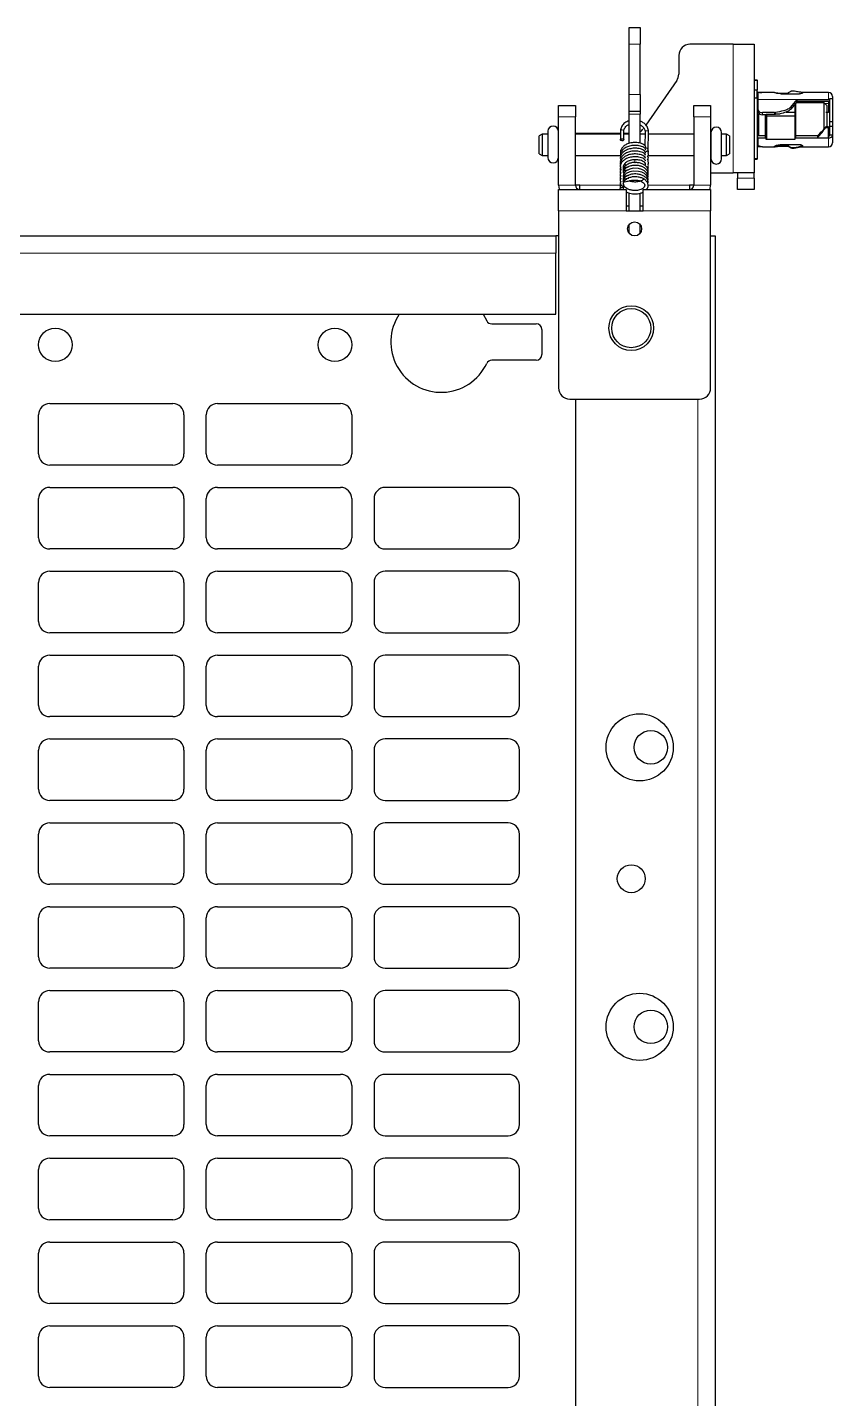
# Model space of a CAD drawing. Header units: millimetres. Extents: x -403 to 1106, y 650 to 1898.
# Drawn here: x 918.3 to 1062.3, y 1537.4 to 1782.7 of the extents above; entities that cross this region are included whole.
import ezdxf

# ---------------------------------------------------------------- set-up
doc = ezdxf.new("R2010")
doc.units = ezdxf.units.MM

msp = doc.modelspace()

# ---------------------------------------------------------------- linework, layer by layer
at = {"color": 7, "linetype": 'Continuous', "lineweight": 25}
for p, q in [((1025.91, 1782.66), (1027.91, 1782.66)), ((1025.91, 1779.66), (1025.91, 1782.66)), ((1027.91, 1782.66), (1027.91, 1779.66)), ((1025.91, 1770.66), (1025.91, 1779.66)), ((1027.91, 1770.66), (1027.91, 1779.66)), ((1044.51, 1779.66), (1036.81, 1779.66)), ((1044.51, 1779.66), (1048.31, 1779.66)), ((1048.31, 1779.66), (1048.31, 1756.66)), ((1034.81, 1777.66), (1034.81, 1774.29)), ((1034.45, 1773.14), (1028.89, 1765.19)), ((1048.31, 1773.26), (1048.81, 1773.26)), ((1048.31, 1773.23), (1048.81, 1773.23)), ((1048.81, 1771.43), (1048.31, 1771.43)), ((1048.81, 1773.23), (1048.81, 1773.26)), ((1048.81, 1773.23), (1048.81, 1771.43)), ((1048.81, 1770.02), (1048.81, 1771.43)), ((1055.97, 1771.16), (1055.82, 1771.18)), ((1013.31, 1768.66), (1016.31, 1768.66)), ((1013.31, 1766.66), (1013.31, 1768.66)), ((1016.31, 1768.66), (1016.31, 1766.66)), ((1025.91, 1767.66), (1025.91, 1770.66)), ((1027.91, 1770.66), (1027.91, 1767.66)), ((1037.51, 1768.66), (1040.51, 1768.66)), ((1037.51, 1766.66), (1037.51, 1768.66)), ((1040.51, 1768.66), (1040.51, 1766.66)), ((1048.81, 1770.02), (1048.31, 1770.02)), ((1048.81, 1770.02), (1048.81, 1759.18)), ((1049.01, 1769.16), (1048.81, 1769.16)), ((1049.26, 1771.01), (1049.01, 1771.01)), ((1049.26, 1770.99), (1049.01, 1770.99)), ((1049.01, 1767.92), (1049.01, 1769.76)), ((1049.78, 1771.01), (1049.29, 1771.01)), ((1051.91, 1771.01), (1049.78, 1771.01)), ((1051.94, 1771.01), (1051.91, 1771.01)), ((1051.91, 1771.01), (1051.91, 1771)), ((1051.91, 1771), (1051.94, 1771)), ((1053.11, 1770.9), (1054.31, 1770.9)), ((1053.11, 1770.79), (1056.41, 1770.79)), ((1054.86, 1768.42), (1056.01, 1769.76)), ((1056.01, 1769.39), (1054.86, 1768.05)), ((1055.6, 1767.52), (1055.6, 1768.91)), ((1055.71, 1769.07), (1055.71, 1767.35)), ((1060.81, 1769.16), (1055.81, 1769.16)), ((1056.01, 1769.39), (1056.01, 1769.76)), ((1056.01, 1769.76), (1061.61, 1769.76)), ((1061.61, 1769.39), (1056.01, 1769.39)), ((1061.61, 1771.01), (1056.91, 1771.01)), ((1056.91, 1770.98), (1056.91, 1771.01)), ((1056.91, 1770.98), (1056.91, 1770.92)), ((1061.31, 1768.66), (1060.81, 1769.16)), ((1060.81, 1764.52), (1060.81, 1769.16)), ((1061.31, 1768.66), (1061.31, 1764.86)), ((1061.61, 1768.79), (1061.61, 1768.18)), ((1061.81, 1769.96), (1062.31, 1769.96)), ((1061.81, 1765.8), (1061.81, 1769.96)), ((1062.31, 1770.31), (1062.31, 1769.96)), ((1062.31, 1769.96), (1062.31, 1765.8)), ((1013.31, 1754.46), (1013.31, 1766.66)), ((1016.31, 1754.46), (1016.31, 1766.66)), ((1025.91, 1767.66), (1027.91, 1767.66)), ((1025.91, 1767.16), (1025.91, 1767.66)), ((1025.91, 1761.9), (1025.91, 1767.16)), ((1027.91, 1767.66), (1027.91, 1767.16)), ((1027.91, 1761.94), (1027.91, 1767.16)), ((1037.51, 1766.66), (1037.51, 1754.46)), ((1040.51, 1766.66), (1040.51, 1754.46)), ((1048.81, 1767.08), (1049.11, 1767.1)), ((1049.01, 1767.55), (1049.01, 1767.92)), ((1049.28, 1767.17), (1049.11, 1767.13)), ((1049.11, 1763.25), (1049.11, 1767.13)), ((1051.91, 1767.42), (1049.76, 1767.42)), ((1049.76, 1767.05), (1050.31, 1767.05)), ((1050.31, 1767.06), (1050.51, 1767.16)), ((1050.31, 1766.78), (1050.31, 1767.06)), ((1050.31, 1766.78), (1050.51, 1766.87)), ((1050.31, 1762.8), (1050.31, 1766.78)), ((1050.51, 1767.16), (1050.51, 1766.87)), ((1050.51, 1767.16), (1051.91, 1767.16)), ((1050.51, 1766.87), (1050.51, 1762.67)), ((1050.51, 1766.87), (1055.6, 1766.87)), ((1052.11, 1767.17), (1052.95, 1767.22)), ((1054.01, 1767.52), (1055.6, 1767.52)), ((1055.6, 1766.87), (1055.6, 1767.52)), ((1055.6, 1767.52), (1055.71, 1767.35)), ((1055.6, 1762.67), (1055.6, 1766.87)), ((1055.6, 1766.87), (1055.71, 1766.71)), ((1055.71, 1767.35), (1055.71, 1766.71)), ((1055.71, 1766.71), (1055.71, 1762.89)), ((1061.61, 1767.43), (1061.11, 1767.43)), ((1011.38, 1764.07), (1011.38, 1759.37)), ((1013.28, 1759.37), (1013.28, 1764.07)), ((1024.39, 1764.14), (1024.37, 1762.57)), ((1024.97, 1762.56), (1024.99, 1764.13)), ((1028.53, 1764.68), (1028.41, 1764.51)), ((1028.78, 1764), (1028.76, 1761.49)), ((1029.35, 1760.61), (1029.38, 1763.99)), ((1040.57, 1763.86), (1040.57, 1759.16)), ((1042.47, 1759.16), (1042.47, 1763.86)), ((1061.11, 1764.88), (1061.11, 1764.74)), ((1061.61, 1764.88), (1061.11, 1764.88)), ((1061.11, 1764.74), (1061.61, 1764.74)), ((1061.61, 1764.74), (1061.61, 1764.88)), ((1061.61, 1763.25), (1061.61, 1763.9)), ((1061.81, 1765.8), (1062.31, 1765.8)), ((1061.81, 1765), (1061.81, 1765.8)), ((1061.81, 1765), (1062.31, 1765)), ((1061.81, 1763.38), (1061.81, 1765)), ((1062.31, 1765.8), (1062.31, 1765)), ((1062.31, 1765), (1062.31, 1763.38)), ((1010.36, 1763.56), (1009.86, 1763.27)), ((1009.86, 1760.05), (1009.86, 1763.27)), ((1011.38, 1763.56), (1010.36, 1763.56)), ((1010.36, 1763.56), (1010.36, 1759.76)), ((1013.31, 1763.56), (1013.28, 1763.56)), ((1024.38, 1763.66), (1016.31, 1763.66)), ((1024.38, 1763.56), (1016.31, 1763.56)), ((1025.91, 1763.66), (1024.98, 1763.66)), ((1025.91, 1763.56), (1024.98, 1763.56)), ((1028.78, 1763.56), (1027.91, 1763.56)), ((1037.51, 1763.56), (1029.38, 1763.56)), ((1040.57, 1763.56), (1040.51, 1763.56)), ((1043.36, 1763.56), (1042.47, 1763.56)), ((1043.86, 1763.27), (1043.36, 1763.56)), ((1043.36, 1759.76), (1043.36, 1763.56)), ((1043.86, 1763.27), (1043.86, 1760.05)), ((1050.31, 1763.25), (1049.01, 1763.25)), ((1049.01, 1762.91), (1050.31, 1762.91)), ((1049.26, 1761.39), (1049.01, 1761.39)), ((1049.26, 1761.32), (1049.01, 1761.32)), ((1049.26, 1761.31), (1049.01, 1761.31)), ((1049.78, 1761.31), (1051.91, 1761.31)), ((1049.81, 1761.32), (1049.81, 1761.31)), ((1050.31, 1762.8), (1050.51, 1762.67)), ((1050.51, 1762.67), (1055.6, 1762.67)), ((1051.91, 1761.36), (1051.91, 1761.31)), ((1053.11, 1761.69), (1056.41, 1761.69)), ((1053.11, 1761.52), (1054.14, 1761.52)), ((1053.11, 1761.42), (1054.32, 1761.42)), ((1054.02, 1761.69), (1053.99, 1761.63)), ((1053.99, 1761.63), (1053.99, 1761.63)), ((1054.84, 1761.13), (1054.39, 1761.38)), ((1055.6, 1762.67), (1055.71, 1762.89)), ((1059.61, 1763.25), (1055.71, 1763.25)), ((1055.71, 1762.91), (1059.61, 1762.91)), ((1056.91, 1761.52), (1056.91, 1761.42)), ((1056.91, 1761.31), (1056.91, 1761.42)), ((1056.91, 1761.31), (1061.61, 1761.31)), ((1059.61, 1763.25), (1059.61, 1762.91)), ((1059.61, 1762.91), (1061.61, 1762.91)), ((1062.31, 1763.38), (1061.81, 1763.38)), ((1062.31, 1763.38), (1062.31, 1762.01)), ((1009.86, 1760.05), (1010.36, 1759.76)), ((1010.36, 1759.76), (1011.38, 1759.76)), ((1013.28, 1759.76), (1013.31, 1759.76)), ((1016.31, 1759.76), (1024.4, 1759.76)), ((1029.31, 1758.72), (1029.32, 1759.29)), ((1029.32, 1759.76), (1037.51, 1759.76)), ((1029.37, 1760.42), (1029.33, 1760.83)), ((1029.37, 1760.36), (1029.37, 1760.42)), ((1040.51, 1759.76), (1040.57, 1759.76)), ((1042.47, 1759.76), (1043.36, 1759.76)), ((1043.36, 1759.76), (1043.86, 1760.05)), ((1048.31, 1759.18), (1048.81, 1759.18)), ((1048.31, 1759.08), (1048.81, 1759.08)), ((1048.31, 1759.06), (1048.81, 1759.06)), ((1048.81, 1759.18), (1048.81, 1759.08)), ((1048.81, 1759.08), (1048.81, 1759.06)), ((1025.15, 1757.79), (1025.01, 1757.98)), ((1040.51, 1756.66), (1044.51, 1756.66)), ((1048.31, 1756.66), (1044.51, 1756.66)), ((1045.31, 1756.66), (1045.31, 1755.66)), ((1048.31, 1755.66), (1048.31, 1756.66)), ((1017.11, 1754.46), (1016.31, 1754.46)), ((1017.11, 1753.66), (1017.11, 1754.46)), ((1024.32, 1754.27), (1024.31, 1754.21)), ((1024.42, 1754.68), (1024.32, 1754.27)), ((1024.91, 1754.17), (1024.92, 1754.23)), ((1024.92, 1754.23), (1024.97, 1754.44)), ((1036.71, 1754.46), (1036.71, 1753.66)), ((1037.51, 1754.46), (1036.71, 1754.46)), ((1045.31, 1753.66), (1045.31, 1755.66)), ((1048.31, 1755.66), (1048.31, 1753.66)), ((1013.31, 1749.86), (1013.31, 1753.66)), ((1013.31, 1753.66), (1025.41, 1753.66)), ((1025.41, 1753.66), (1025.41, 1749.86)), ((1025.91, 1749.86), (1025.91, 1753.04)), ((1027.91, 1749.86), (1027.91, 1753.02)), ((1028.41, 1753.66), (1040.51, 1753.66)), ((1028.41, 1749.86), (1028.41, 1753.66)), ((1040.51, 1753.66), (1040.51, 1749.86)), ((1048.31, 1753.66), (1045.31, 1753.66)), ((1013.31, 1749.86), (1013.31, 1718.16)), ((1025.91, 1750.66), (1025.41, 1750.66)), ((1025.41, 1749.86), (1028.41, 1749.86)), ((1028.41, 1750.66), (1027.91, 1750.66)), ((1040.51, 1718.16), (1040.51, 1749.86)), ((1025.91, 1745.86), (1025.91, 1747.36)), ((1027.91, 1745.86), (1027.91, 1747.36)), ((583.81, 1745.37), (1012.81, 1745.37)), ((1012.81, 1745.37), (1012.81, 1742.27)), ((1013.31, 1745.36), (1012.81, 1745.36)), ((1040.51, 1745.36), (1041.31, 1745.36)), ((1041.31, 1745.36), (1041.31, 862.36)), ((1012.81, 1731.37), (1012.81, 1742.27)), ((583.81, 1731.37), (1012.81, 1731.37)), ((999.8, 1731.37), (1000.46, 1730.19)), ((1001.37, 1729.62), (1009.31, 1729.62)), ((1010.31, 1728.62), (1010.31, 1724.12)), ((1009.31, 1723.12), (1001.37, 1723.12)), ((922.31, 1715.36), (944.31, 1715.36)), ((952.31, 1715.36), (974.31, 1715.36)), ((1015.31, 1716.16), (1038.51, 1716.16)), ((1016.31, 1716.16), (1016.31, 862.36)), ((920.31, 1706.36), (920.31, 1713.36)), ((946.31, 1713.36), (946.31, 1706.36)), ((950.31, 1706.36), (950.31, 1713.36)), ((976.31, 1713.36), (976.31, 1706.36)), ((944.31, 1704.36), (922.31, 1704.36)), ((974.31, 1704.36), (952.31, 1704.36)), ((922.31, 1700.36), (944.31, 1700.36)), ((952.31, 1700.36), (974.31, 1700.36)), ((1004.31, 1700.36), (982.31, 1700.36)), ((920.31, 1691.36), (920.31, 1698.36)), ((946.31, 1698.36), (946.31, 1691.36)), ((950.31, 1691.36), (950.31, 1698.36)), ((976.31, 1698.36), (976.31, 1691.36)), ((980.31, 1698.36), (980.31, 1691.36)), ((1006.31, 1691.36), (1006.31, 1698.36)), ((944.31, 1689.36), (922.31, 1689.36)), ((974.31, 1689.36), (952.31, 1689.36)), ((982.31, 1689.36), (1004.31, 1689.36)), ((922.31, 1685.36), (944.31, 1685.36)), ((952.31, 1685.36), (974.31, 1685.36)), ((1004.31, 1685.36), (982.31, 1685.36)), ((920.31, 1676.36), (920.31, 1683.36)), ((946.31, 1683.36), (946.31, 1676.36)), ((950.31, 1676.36), (950.31, 1683.36)), ((976.31, 1683.36), (976.31, 1676.36)), ((980.31, 1683.36), (980.31, 1676.36)), ((1006.31, 1676.36), (1006.31, 1683.36)), ((944.31, 1674.36), (922.31, 1674.36)), ((974.31, 1674.36), (952.31, 1674.36)), ((982.31, 1674.36), (1004.31, 1674.36)), ((920.31, 1661.36), (920.31, 1668.36)), ((922.31, 1670.36), (944.31, 1670.36)), ((946.31, 1668.36), (946.31, 1661.36)), ((950.31, 1661.36), (950.31, 1668.36)), ((952.31, 1670.36), (974.31, 1670.36)), ((976.31, 1668.36), (976.31, 1661.36)), ((980.31, 1668.36), (980.31, 1661.36)), ((1004.31, 1670.36), (982.31, 1670.36)), ((1006.31, 1661.36), (1006.31, 1668.36)), ((944.31, 1659.36), (922.31, 1659.36)), ((974.31, 1659.36), (952.31, 1659.36)), ((982.31, 1659.36), (1004.31, 1659.36)), ((920.31, 1646.36), (920.31, 1653.36)), ((922.31, 1655.36), (944.31, 1655.36)), ((946.31, 1653.36), (946.31, 1646.36)), ((950.31, 1646.36), (950.31, 1653.36)), ((952.31, 1655.36), (974.31, 1655.36)), ((976.31, 1653.36), (976.31, 1646.36)), ((980.31, 1653.36), (980.31, 1646.36)), ((1004.31, 1655.36), (982.31, 1655.36)), ((1006.31, 1646.36), (1006.31, 1653.36)), ((944.31, 1644.36), (922.31, 1644.36)), ((974.31, 1644.36), (952.31, 1644.36)), ((982.31, 1644.36), (1004.31, 1644.36)), ((922.31, 1640.36), (944.31, 1640.36)), ((952.31, 1640.36), (974.31, 1640.36)), ((1004.31, 1640.36), (982.31, 1640.36)), ((920.31, 1631.36), (920.31, 1638.36)), ((946.31, 1638.36), (946.31, 1631.36)), ((950.31, 1631.36), (950.31, 1638.36)), ((976.31, 1638.36), (976.31, 1631.36)), ((980.31, 1638.36), (980.31, 1631.36)), ((1006.31, 1631.36), (1006.31, 1638.36)), ((944.31, 1629.36), (922.31, 1629.36)), ((974.31, 1629.36), (952.31, 1629.36)), ((982.31, 1629.36), (1004.31, 1629.36)), ((922.31, 1625.36), (944.31, 1625.36)), ((952.31, 1625.36), (974.31, 1625.36)), ((1004.31, 1625.36), (982.31, 1625.36)), ((920.31, 1616.36), (920.31, 1623.36)), ((946.31, 1623.36), (946.31, 1616.36)), ((950.31, 1616.36), (950.31, 1623.36)), ((976.31, 1623.36), (976.31, 1616.36)), ((980.31, 1623.36), (980.31, 1616.36)), ((1006.31, 1616.36), (1006.31, 1623.36)), ((944.31, 1614.36), (922.31, 1614.36)), ((974.31, 1614.36), (952.31, 1614.36)), ((982.31, 1614.36), (1004.31, 1614.36)), ((922.31, 1610.36), (944.31, 1610.36)), ((952.31, 1610.36), (974.31, 1610.36)), ((1004.31, 1610.36), (982.31, 1610.36)), ((920.31, 1601.36), (920.31, 1608.36)), ((946.31, 1608.36), (946.31, 1601.36)), ((950.31, 1601.36), (950.31, 1608.36)), ((976.31, 1608.36), (976.31, 1601.36)), ((980.31, 1608.36), (980.31, 1601.36)), ((1006.31, 1601.36), (1006.31, 1608.36)), ((944.31, 1599.36), (922.31, 1599.36)), ((974.31, 1599.36), (952.31, 1599.36)), ((982.31, 1599.36), (1004.31, 1599.36)), ((922.31, 1595.36), (944.31, 1595.36)), ((952.31, 1595.36), (974.31, 1595.36)), ((1004.31, 1595.36), (982.31, 1595.36)), ((920.31, 1586.36), (920.31, 1593.36)), ((946.31, 1593.36), (946.31, 1586.36)), ((950.31, 1586.36), (950.31, 1593.36)), ((976.31, 1593.36), (976.31, 1586.36)), ((980.31, 1593.36), (980.31, 1586.36)), ((1006.31, 1586.36), (1006.31, 1593.36)), ((944.31, 1584.36), (922.31, 1584.36)), ((974.31, 1584.36), (952.31, 1584.36)), ((982.31, 1584.36), (1004.31, 1584.36)), ((922.31, 1580.36), (944.31, 1580.36)), ((952.31, 1580.36), (974.31, 1580.36)), ((1004.31, 1580.36), (982.31, 1580.36)), ((920.31, 1571.36), (920.31, 1578.36)), ((946.31, 1578.36), (946.31, 1571.36)), ((950.31, 1571.36), (950.31, 1578.36)), ((976.31, 1578.36), (976.31, 1571.36)), ((980.31, 1578.36), (980.31, 1571.36)), ((1006.31, 1571.36), (1006.31, 1578.36)), ((944.31, 1569.36), (922.31, 1569.36)), ((974.31, 1569.36), (952.31, 1569.36)), ((982.31, 1569.36), (1004.31, 1569.36)), ((922.31, 1565.36), (944.31, 1565.36)), ((952.31, 1565.36), (974.31, 1565.36)), ((1004.31, 1565.36), (982.31, 1565.36)), ((920.31, 1556.36), (920.31, 1563.36)), ((946.31, 1563.36), (946.31, 1556.36)), ((950.31, 1556.36), (950.31, 1563.36)), ((976.31, 1563.36), (976.31, 1556.36)), ((980.31, 1563.36), (980.31, 1556.36)), ((1006.31, 1556.36), (1006.31, 1563.36)), ((944.31, 1554.36), (922.31, 1554.36)), ((974.31, 1554.36), (952.31, 1554.36)), ((982.31, 1554.36), (1004.31, 1554.36)), ((922.31, 1550.36), (944.31, 1550.36)), ((952.31, 1550.36), (974.31, 1550.36)), ((1004.31, 1550.36), (982.31, 1550.36)), ((920.31, 1541.36), (920.31, 1548.36)), ((946.31, 1548.36), (946.31, 1541.36)), ((950.31, 1541.36), (950.31, 1548.36)), ((976.31, 1548.36), (976.31, 1541.36)), ((980.31, 1548.36), (980.31, 1541.36)), ((1006.31, 1541.36), (1006.31, 1548.36)), ((944.31, 1539.36), (922.31, 1539.36)), ((974.31, 1539.36), (952.31, 1539.36)), ((982.31, 1539.36), (1004.31, 1539.36))]:
    msp.add_line(p, q, dxfattribs=at)
at = {"color": 8, "linetype": 'Continuous', "lineweight": 18}
for p, q in [((1027.91, 1779.66), (1025.91, 1779.66)), ((1044.51, 1779.66), (1044.51, 1756.66)), ((1025.91, 1770.66), (1027.91, 1770.66)), ((1049.01, 1770.99), (1049.01, 1769.76)), ((1049.01, 1769.76), (1056.01, 1769.76)), ((1049.26, 1770.99), (1049.26, 1771.01)), ((1053.11, 1770.9), (1053.11, 1770.79)), ((1054.39, 1770.94), (1054.47, 1770.79)), ((1061.61, 1769.07), (1060.9, 1769.07)), ((1061.61, 1769.76), (1061.61, 1771.01)), ((1061.61, 1769.07), (1061.61, 1769.39)), ((1016.31, 1766.66), (1013.31, 1766.66)), ((1027.91, 1767.16), (1025.91, 1767.16)), ((1040.51, 1766.66), (1037.51, 1766.66)), ((1049.76, 1767.42), (1049.76, 1767.05)), ((1051.91, 1767.16), (1051.91, 1767.42)), ((1052.11, 1767.43), (1052.11, 1767.17)), ((1054.86, 1768.05), (1054.86, 1768.42)), ((1049.01, 1762.91), (1049.01, 1761.39)), ((1049.01, 1761.32), (1049.01, 1761.31)), ((1049.26, 1761.32), (1049.26, 1761.39)), ((1053.11, 1761.69), (1053.11, 1761.52)), ((1061.61, 1761.31), (1061.61, 1762.91)), ((1028.88, 1760.27), (1028.92, 1760.24)), ((1016.31, 1754.46), (1013.31, 1754.46)), ((1024.35, 1754.46), (1017.11, 1754.46)), ((1036.71, 1754.46), (1029.31, 1754.46)), ((1037.51, 1754.46), (1040.51, 1754.46)), ((1045.31, 1755.66), (1048.31, 1755.66)), ((1024.6, 1753.67), (1024.71, 1753.66)), ((1025.41, 1749.86), (1013.31, 1749.86)), ((1040.51, 1749.86), (1028.41, 1749.86)), ((583.81, 1742.27), (1012.81, 1742.27)), ((1038.21, 1716.16), (1038.21, 862.36))]:
    msp.add_line(p, q, dxfattribs=at)
at = {"color": 7, "linetype": 'Continuous', "lineweight": 25, "flags": 128}
for points in [[(1048.81, 1769.41), (1048.88, 1769.4), (1049.01, 1769.39)], [(1061.61, 1769.76), (1061.75, 1769.75), (1061.81, 1769.74)], [(1061.81, 1768.67), (1061.81, 1768.69), (1061.8, 1768.72), (1061.78, 1768.74), (1061.75, 1768.76), (1061.72, 1768.77), (1061.69, 1768.78), (1061.65, 1768.79), (1061.61, 1768.79)], [(1024.69, 1762.75), (1024.8, 1762.74), (1024.9, 1762.69), (1024.96, 1762.63), (1024.97, 1762.56), (1024.95, 1762.49), (1024.88, 1762.43), (1024.78, 1762.39), (1024.66, 1762.38), (1024.55, 1762.4), (1024.45, 1762.44), (1024.39, 1762.51), (1024.37, 1762.58), (1024.4, 1762.65), (1024.47, 1762.71), (1024.57, 1762.74), (1024.69, 1762.75)], [(1048.81, 1763.23), (1048.88, 1763.24), (1049.01, 1763.25)], [(1061.81, 1763.64), (1061.81, 1763.62), (1061.8, 1763.6), (1061.78, 1763.58), (1061.75, 1763.56), (1061.72, 1763.54), (1061.69, 1763.53), (1061.65, 1763.52), (1061.61, 1763.52)], [(1029.26, 1755.67), (1029.33, 1755.99), (1029.11, 1756.58), (1028.67, 1757.01), (1028.22, 1757.25), (1027.59, 1757.42), (1026.65, 1757.46), (1026.06, 1757.32), (1025.42, 1757.02), (1025.13, 1756.76), (1024.91, 1756.44), (1024.84, 1756.11), (1024.88, 1755.86), (1024.88, 1755.86)], [(1029.25, 1755.16), (1029.33, 1755.49), (1029.11, 1756.08), (1028.66, 1756.5), (1028.21, 1756.74), (1027.58, 1756.91), (1026.64, 1756.94), (1026.05, 1756.81), (1025.41, 1756.5), (1025.12, 1756.25), (1024.91, 1755.93), (1024.84, 1755.59), (1024.88, 1755.35), (1024.88, 1755.35)], [(1026.93, 1758.42), (1026.93, 1758.47), (1026.93, 1758.53)], [(1013.31, 1754.46), (1013.39, 1753.72), (1013.4, 1753.66)], [(1040.43, 1753.66), (1040.44, 1753.72), (1040.51, 1754.46)]]:
    msp.add_lwpolyline(points, dxfattribs=at)
at = {"color": 8, "linetype": 'Continuous', "lineweight": 18, "flags": 128}
for points in [[(1024.39, 1764.14), (1024.39, 1764.15), (1024.42, 1764.22), (1024.49, 1764.27), (1024.59, 1764.31), (1024.7, 1764.32)], [(1024.7, 1764.32), (1024.82, 1764.3), (1024.91, 1764.26), (1024.97, 1764.2), (1024.99, 1764.13)], [(1029.1, 1764.18), (1028.98, 1764.17), (1028.88, 1764.13), (1028.81, 1764.07), (1028.78, 1764), (1028.78, 1764)], [(1029.38, 1763.99), (1029.37, 1764.05), (1029.31, 1764.12), (1029.21, 1764.16), (1029.1, 1764.18)], [(1024.46, 1753.66), (1024.49, 1753.66), (1024.6, 1753.67)]]:
    msp.add_lwpolyline(points, dxfattribs=at)
at = {"color": 7, "linetype": 'Continuous', "lineweight": 25}
for centre, radius in [((1026.91, 1746.61), 1.25), ((1026.31, 1728.86), 4), ((1026.31, 1728.86), 3.5), ((923.31, 1725.87), 3), ((973.31, 1725.87), 3), ((1027.81, 1653.86), 6), ((1029.81, 1653.86), 3), ((1026.31, 1630.36), 2.5), ((1027.81, 1603.86), 6), ((1029.81, 1603.86), 3)]:
    msp.add_circle(centre, radius, dxfattribs=at)
for centre, radius, start, end in [((1036.81, 1777.66), 2, 90, 180), ((1032.81, 1774.29), 2, 325.008, 0), ((1049.01, 1771.21), 0.2, 180.0002, 270.0002), ((1049.01, 1771.19), 0.2, 180.0893, 270.0891), ((1048.99, 1769.94), 0.18, 189.6369, 277.1443), ((1061.61, 1770.31), 0.7, 0, 90), ((1061.64, 1769.21), 0.18, 9.6369, 97.1443), ((1061.64, 1768.89), 0.177, 13.4486, 98.9562), ((1049.66, 1768.07), 0.665, 193.4486, 278.9562), ((1049.66, 1767.7), 0.665, 193.4486, 278.9562), ((1051.92, 1768.52), 1.1, 269.9618, 280.1433), ((1012.33, 1764.07), 0.95, 0, 180), ((1026.77, 1765.66), 2, 304.796, 325.008), ((1041.52, 1763.86), 0.95, 0, 180), ((1048.99, 1762.74), 0.177, 81.0438, 166.5514), ((1049.01, 1761.19), 0.198, 89.5221, 179.514), ((1049.01, 1761.12), 0.2, 89.9109, 179.9107), ((1049.01, 1761.11), 0.2, 89.9998, 179.9998), ((1061.71, 1763.52), 0.62, 261.0438, 346.5514), ((1061.64, 1763.42), 0.177, 261.0438, 346.5514), ((1061.61, 1762.01), 0.7, 270, 0), ((1012.33, 1759.37), 0.95, 180, 0), ((1041.52, 1759.16), 0.95, 180, 0), ((1017.11, 1754.46), 0.8, 180, 270), ((1036.71, 1754.46), 0.8, 270, 0), ((992.31, 1726.37), 9, 146.251, 334.8493), ((1001.37, 1730.62), 1, 205.1507, 270), ((1009.31, 1728.62), 1, 0, 90), ((1001.37, 1722.12), 1, 90, 154.8493), ((1009.31, 1724.12), 1, 270, 0), ((1015.31, 1718.16), 2, 180, 270), ((1038.51, 1718.16), 2, 270, 0), ((922.31, 1713.36), 2, 90, 180), ((944.31, 1713.36), 2, 0, 90), ((952.31, 1713.36), 2, 90, 180), ((974.31, 1713.36), 2, 0, 90), ((922.31, 1706.36), 2, 180, 270), ((944.31, 1706.36), 2, 270, 0), ((952.31, 1706.36), 2, 180, 270), ((974.31, 1706.36), 2, 270, 0), ((922.31, 1698.36), 2, 90, 180), ((944.31, 1698.36), 2, 0, 90), ((952.31, 1698.36), 2, 90, 180), ((974.31, 1698.36), 2, 0, 90), ((982.31, 1698.36), 2, 90, 180), ((1004.31, 1698.36), 2, 0, 90), ((922.31, 1691.36), 2, 180, 270), ((944.31, 1691.36), 2, 270, 0), ((952.31, 1691.36), 2, 180, 270), ((974.31, 1691.36), 2, 270, 0), ((982.31, 1691.36), 2, 180, 270), ((1004.31, 1691.36), 2, 270, 0), ((922.31, 1683.36), 2, 90, 180), ((944.31, 1683.36), 2, 0, 90), ((952.31, 1683.36), 2, 90, 180), ((974.31, 1683.36), 2, 0, 90), ((982.31, 1683.36), 2, 90, 180), ((1004.31, 1683.36), 2, 0, 90), ((922.31, 1676.36), 2, 180, 270), ((944.31, 1676.36), 2, 270, 0), ((952.31, 1676.36), 2, 180, 270), ((974.31, 1676.36), 2, 270, 0), ((982.31, 1676.36), 2, 180, 270), ((1004.31, 1676.36), 2, 270, 0), ((922.31, 1668.36), 2, 90, 180), ((944.31, 1668.36), 2, 0, 90), ((952.31, 1668.36), 2, 90, 180), ((974.31, 1668.36), 2, 0, 90), ((982.31, 1668.36), 2, 90, 180), ((1004.31, 1668.36), 2, 0, 90), ((922.31, 1661.36), 2, 180, 270), ((944.31, 1661.36), 2, 270, 0), ((952.31, 1661.36), 2, 180, 270), ((974.31, 1661.36), 2, 270, 0), ((982.31, 1661.36), 2, 180, 270), ((1004.31, 1661.36), 2, 270, 0), ((922.31, 1653.36), 2, 90, 180), ((944.31, 1653.36), 2, 0, 90), ((952.31, 1653.36), 2, 90, 180), ((974.31, 1653.36), 2, 0, 90), ((982.31, 1653.36), 2, 90, 180), ((1004.31, 1653.36), 2, 0, 90), ((922.31, 1646.36), 2, 180, 270), ((944.31, 1646.36), 2, 270, 0), ((952.31, 1646.36), 2, 180, 270), ((974.31, 1646.36), 2, 270, 0), ((982.31, 1646.36), 2, 180, 270), ((1004.31, 1646.36), 2, 270, 0), ((922.31, 1638.36), 2, 90, 180), ((944.31, 1638.36), 2, 0, 90), ((952.31, 1638.36), 2, 90, 180), ((974.31, 1638.36), 2, 0, 90), ((982.31, 1638.36), 2, 90, 180), ((1004.31, 1638.36), 2, 0, 90), ((922.31, 1631.36), 2, 180, 270), ((944.31, 1631.36), 2, 270, 0), ((952.31, 1631.36), 2, 180, 270), ((974.31, 1631.36), 2, 270, 0), ((982.31, 1631.36), 2, 180, 270), ((1004.31, 1631.36), 2, 270, 0), ((922.31, 1623.36), 2, 90, 180), ((944.31, 1623.36), 2, 0, 90), ((952.31, 1623.36), 2, 90, 180), ((974.31, 1623.36), 2, 0, 90), ((982.31, 1623.36), 2, 90, 180), ((1004.31, 1623.36), 2, 0, 90), ((922.31, 1616.36), 2, 180, 270), ((944.31, 1616.36), 2, 270, 0), ((952.31, 1616.36), 2, 180, 270), ((974.31, 1616.36), 2, 270, 0), ((982.31, 1616.36), 2, 180, 270), ((1004.31, 1616.36), 2, 270, 0), ((922.31, 1608.36), 2, 90, 180), ((944.31, 1608.36), 2, 0, 90), ((952.31, 1608.36), 2, 90, 180), ((974.31, 1608.36), 2, 0, 90), ((982.31, 1608.36), 2, 90, 180), ((1004.31, 1608.36), 2, 0, 90), ((922.31, 1601.36), 2, 180, 270), ((944.31, 1601.36), 2, 270, 0), ((952.31, 1601.36), 2, 180, 270), ((974.31, 1601.36), 2, 270, 0), ((982.31, 1601.36), 2, 180, 270), ((1004.31, 1601.36), 2, 270, 0), ((922.31, 1593.36), 2, 90, 180), ((944.31, 1593.36), 2, 0, 90), ((952.31, 1593.36), 2, 90, 180), ((974.31, 1593.36), 2, 0, 90), ((982.31, 1593.36), 2, 90, 180), ((1004.31, 1593.36), 2, 0, 90), ((922.31, 1586.36), 2, 180, 270), ((944.31, 1586.36), 2, 270, 0), ((952.31, 1586.36), 2, 180, 270), ((974.31, 1586.36), 2, 270, 0), ((982.31, 1586.36), 2, 180, 270), ((1004.31, 1586.36), 2, 270, 0), ((922.31, 1578.36), 2, 90, 180), ((944.31, 1578.36), 2, 0, 90), ((952.31, 1578.36), 2, 90, 180), ((974.31, 1578.36), 2, 0, 90), ((982.31, 1578.36), 2, 90, 180), ((1004.31, 1578.36), 2, 0, 90), ((922.31, 1571.36), 2, 180, 270), ((944.31, 1571.36), 2, 270, 0), ((952.31, 1571.36), 2, 180, 270), ((974.31, 1571.36), 2, 270, 0), ((982.31, 1571.36), 2, 180, 270), ((1004.31, 1571.36), 2, 270, 0), ((922.31, 1563.36), 2, 90, 180), ((944.31, 1563.36), 2, 0, 90), ((952.31, 1563.36), 2, 90, 180), ((974.31, 1563.36), 2, 0, 90), ((982.31, 1563.36), 2, 90, 180), ((1004.31, 1563.36), 2, 0, 90), ((922.31, 1556.36), 2, 180, 270), ((944.31, 1556.36), 2, 270, 0), ((952.31, 1556.36), 2, 180, 270), ((974.31, 1556.36), 2, 270, 0), ((982.31, 1556.36), 2, 180, 270), ((1004.31, 1556.36), 2, 270, 0), ((922.31, 1548.36), 2, 90, 180), ((944.31, 1548.36), 2, 360, 90), ((952.31, 1548.36), 2, 90, 180), ((974.31, 1548.36), 2, 0, 90), ((982.31, 1548.36), 2, 90, 180), ((1004.31, 1548.36), 2, 0, 90), ((922.31, 1541.36), 2, 180, 270), ((944.31, 1541.36), 2, 270, 360), ((952.31, 1541.36), 2, 180, 270), ((974.31, 1541.36), 2, 270, 0), ((982.31, 1541.36), 2, 180, 270), ((1004.31, 1541.36), 2, 270, 0)]:
    msp.add_arc(centre, radius, start, end, dxfattribs=at)
at = {"color": 8, "linetype": 'Continuous', "lineweight": 18}
for centre, radius, start, end in [((1021.25, 1758.9), 5.71, 355.3711, 1.0159), ((1029.15, 1760.45), 0.229, 291.7919, 352.7975), ((1024.59, 1754.23), 0.273, 182.9662, 275.045), ((1024.59, 1754.29), 0.273, 182.9398, 275.0476), ((1024.65, 1754.22), 0.269, 261.8434, 348.5152), ((1024.65, 1754.28), 0.269, 261.9044, 347.8166)]:
    msp.add_arc(centre, radius, start, end, dxfattribs=at)
at = {"color": 7, "linetype": 'Continuous', "lineweight": 25}
msp.add_ellipse((1051.91, 1767.34), major_axis=(0.75, 0), ratio=0.240455, start_param=4.712389, end_param=4.975032, dxfattribs=at)
for points, knots in [([(1055.37, 1771.26), (1055.2, 1771.26), (1054.84, 1771.26), (1054.54, 1771.05), (1054.39, 1770.94)], [0, 0, 0, 0, 0.481496, 1, 1, 1, 1]), ([(1056.91, 1770.98), (1056.41, 1771.1), (1055.74, 1771.26), (1054.85, 1771.25), (1054.54, 1771.04), (1054.39, 1770.94)], [0, 0, 0, 0, 0.587693, 0.790818, 1, 1, 1, 1]), ([(1056.91, 1771.01), (1056.53, 1771.06), (1055.96, 1771.15), (1055.36, 1771.27), (1055.02, 1771.29), (1054.88, 1771.21), (1054.81, 1771.17)], [0, 0, 0, 0, 0.53039, 0.769058, 0.884473, 1, 1, 1, 1]), ([(1049.26, 1771.01), (1049.32, 1771.01), (1049.45, 1771.01), (1049.59, 1771.01), (1049.64, 1771), (1049.66, 1771)], [0, 0, 0, 0, 0.409579, 0.819164, 1, 1, 1, 1]), ([(1049.78, 1771.01), (1049.78, 1771.01), (1049.77, 1771.01), (1049.7, 1771), (1049.56, 1771), (1049.41, 1770.99), (1049.3, 1770.99), (1049.26, 1770.99)], [0, 0, 0, 0, 0.019653, 0.287101, 0.553656, 0.820603, 1, 1, 1, 1]), ([(1053.11, 1770.79), (1052.98, 1770.8), (1052.71, 1770.81), (1052.35, 1770.86), (1052.08, 1770.93), (1051.93, 1770.98), (1051.92, 1771), (1051.91, 1771)], [0, 0, 0, 0, 0.213238, 0.42649, 0.63916, 0.849598, 1, 1, 1, 1]), ([(1051.98, 1771), (1052.03, 1770.99), (1052.14, 1770.98), (1052.45, 1770.93), (1052.79, 1770.9), (1053.02, 1770.9), (1053.11, 1770.9)], [0, 0, 0, 0, 0.2706121, 0.5369996, 0.8051077, 1, 1, 1, 1]), ([(1054.14, 1770.79), (1054.16, 1770.8), (1054.21, 1770.83), (1054.3, 1770.89), (1054.37, 1770.92), (1054.39, 1770.94)], [0, 0, 0, 0, 0.230769, 0.769777, 1, 1, 1, 1]), ([(1054.39, 1770.94), (1054.34, 1770.91), (1054.27, 1770.87), (1054.21, 1770.84), (1054.2, 1770.83)], [0, 0, 0, 0, 0.71129, 1, 1, 1, 1]), ([(1056.91, 1770.92), (1056.91, 1770.9), (1056.9, 1770.88), (1056.81, 1770.85), (1056.68, 1770.81), (1056.54, 1770.8), (1056.45, 1770.8), (1056.41, 1770.79)], [0, 0, 0, 0, 0.214373, 0.428779, 0.642592, 0.856666, 1, 1, 1, 1]), ([(1061.61, 1769.07), (1061.61, 1768.79), (1061.61, 1768.29), (1061.61, 1767.69), (1061.61, 1767.43)], [0, 0, 0, 0, 0.559785, 1, 1, 1, 1]), ([(1048.81, 1768.38), (1048.81, 1768.37), (1048.82, 1768.36), (1048.83, 1768.34), (1048.87, 1768.32), (1048.94, 1768.3), (1048.99, 1768.3), (1049.01, 1768.29)], [0, 0, 0, 0, 0.195302, 0.377541, 0.538909, 0.761383, 1, 1, 1, 1]), ([(1048.81, 1767.26), (1048.81, 1767.25), (1048.82, 1767.23), (1048.83, 1767.22), (1048.87, 1767.2), (1048.95, 1767.21), (1049.05, 1767.22), (1049.12, 1767.24), (1049.17, 1767.25)], [0, 0, 0, 0, 0.1292748, 0.2499029, 0.3567164, 0.5176457, 0.6896041, 1, 1, 1, 1]), ([(1054.86, 1768.42), (1054.69, 1768.28), (1054.34, 1767.98), (1053.36, 1767.66), (1052.59, 1767.52), (1052.11, 1767.43)], [0, 0, 0, 0, 0.2540266, 0.5265912, 1, 1, 1, 1]), ([(1054.86, 1768.05), (1054.74, 1767.94), (1054.49, 1767.71), (1053.83, 1767.43), (1053.29, 1767.3), (1052.95, 1767.22)], [0, 0, 0, 0, 0.261809, 0.533628, 1, 1, 1, 1]), ([(1025.91, 1765.95), (1025.65, 1765.84), (1025.12, 1765.62), (1024.6, 1765.03), (1024.4, 1764.5), (1024.39, 1764.2), (1024.39, 1764.14)], [0, 0, 0, 0, 0.313755, 0.630402, 0.918755, 1, 1, 1, 1]), ([(1024.99, 1764.13), (1025, 1764.22), (1025.02, 1764.49), (1025.26, 1764.89), (1025.61, 1765.21), (1025.87, 1765.28), (1025.91, 1765.3)], [0, 0, 0, 0, 0.187513, 0.58462, 0.925854, 1, 1, 1, 1]), ([(1029.38, 1763.99), (1029.38, 1764.13), (1029.35, 1764.5), (1029.06, 1765.09), (1028.55, 1765.61), (1028.1, 1765.78), (1027.91, 1765.86)], [0, 0, 0, 0, 0.173984, 0.477689, 0.784497, 1, 1, 1, 1]), ([(1027.91, 1765.21), (1028.07, 1765.12), (1028.41, 1764.93), (1028.72, 1764.48), (1028.76, 1764.16), (1028.78, 1764)], [0, 0, 0, 0, 0.289046, 0.64994, 1, 1, 1, 1]), ([(1059.61, 1763.25), (1059.89, 1763.53), (1060.39, 1764.03), (1060.89, 1764.62), (1061.11, 1764.88)], [0, 0, 0, 0, 0.559868, 1, 1, 1, 1]), ([(1059.61, 1762.91), (1059.89, 1763.23), (1060.39, 1763.79), (1060.89, 1764.45), (1061.11, 1764.74)], [0, 0, 0, 0, 0.559911, 1, 1, 1, 1]), ([(1061.61, 1762.91), (1061.61, 1763.23), (1061.61, 1763.79), (1061.61, 1764.45), (1061.61, 1764.74)], [0, 0, 0, 0, 0.559866, 1, 1, 1, 1]), ([(1028.91, 1761.14), (1028.91, 1761.22), (1028.9, 1761.43), (1028.62, 1761.67), (1028.21, 1761.87), (1027.63, 1762.03), (1026.88, 1762.1), (1026.03, 1761.98), (1025.32, 1761.7), (1024.78, 1761.3), (1024.43, 1760.77), (1024.31, 1760.3), (1024.41, 1760.05), (1024.43, 1760.01)], [0, 0, 0, 0, 0.0516229, 0.1432269, 0.2243486, 0.2915724, 0.4111664, 0.5331161, 0.6420721, 0.7394094, 0.8506566, 0.9739521, 1, 1, 1, 1]), ([(1028.89, 1760.78), (1028.88, 1760.8), (1028.87, 1760.97), (1028.61, 1761.16), (1028.2, 1761.37), (1027.62, 1761.52), (1026.87, 1761.59), (1026.02, 1761.46), (1025.31, 1761.18), (1024.77, 1760.79), (1024.42, 1760.26), (1024.31, 1759.79), (1024.41, 1759.54), (1024.43, 1759.5)], [0, 0, 0, 0, 0.019159, 0.113964, 0.197897, 0.267436, 0.39124, 0.51744, 0.630154, 0.730921, 0.846057, 0.973618, 1, 1, 1, 1]), ([(1049.26, 1761.39), (1049.33, 1761.39), (1049.45, 1761.38), (1049.61, 1761.37), (1049.74, 1761.35), (1049.8, 1761.33), (1049.81, 1761.32), (1049.81, 1761.32)], [0, 0, 0, 0, 0.2143929, 0.4287887, 0.6430611, 0.8568545, 1, 1, 1, 1]), ([(1049.81, 1761.31), (1049.81, 1761.31), (1049.8, 1761.31), (1049.7, 1761.31), (1049.56, 1761.32), (1049.41, 1761.32), (1049.3, 1761.32), (1049.26, 1761.32)], [0, 0, 0, 0, 0.214305, 0.42865, 0.642279, 0.856223, 1, 1, 1, 1]), ([(1051.91, 1761.36), (1051.93, 1761.39), (1051.95, 1761.43), (1052.15, 1761.53), (1052.45, 1761.62), (1052.79, 1761.68), (1053.02, 1761.69), (1053.11, 1761.69)], [0, 0, 0, 0, 0.212833, 0.42585, 0.635542, 0.846587, 1, 1, 1, 1]), ([(1053.11, 1761.52), (1052.98, 1761.52), (1052.71, 1761.51), (1052.35, 1761.45), (1052.08, 1761.39), (1051.93, 1761.33), (1051.92, 1761.32), (1051.91, 1761.31)], [0, 0, 0, 0, 0.213238, 0.42649, 0.63916, 0.849598, 1, 1, 1, 1]), ([(1051.94, 1761.31), (1051.95, 1761.31), (1051.97, 1761.31), (1052.15, 1761.34), (1052.45, 1761.38), (1052.79, 1761.41), (1053.02, 1761.42), (1053.11, 1761.42)], [0, 0, 0, 0, 0.132621, 0.367345, 0.598403, 0.830955, 1, 1, 1, 1]), ([(1053.99, 1761.63), (1053.99, 1761.62), (1054, 1761.61), (1054.08, 1761.56), (1054.19, 1761.49), (1054.3, 1761.43), (1054.37, 1761.39), (1054.39, 1761.38)], [0, 0, 0, 0, 0.225883, 0.451767, 0.67765, 0.903524, 1, 1, 1, 1]), ([(1054.39, 1761.43), (1054.34, 1761.46), (1054.24, 1761.51), (1054.12, 1761.57), (1054.03, 1761.62), (1053.99, 1761.63), (1053.99, 1761.63), (1053.99, 1761.63)], [0, 0, 0, 0, 0.225867, 0.451734, 0.677598, 0.903479, 1, 1, 1, 1]), ([(1056.91, 1761.42), (1056.41, 1761.3), (1055.74, 1761.13), (1054.85, 1761.12), (1054.54, 1761.33), (1054.39, 1761.43)], [0, 0, 0, 0, 0.5876932, 0.7908183, 1, 1, 1, 1]), ([(1055.37, 1761.06), (1055.2, 1761.06), (1054.84, 1761.06), (1054.54, 1761.26), (1054.39, 1761.37)], [0, 0, 0, 0, 0.480704, 1, 1, 1, 1]), ([(1054.81, 1761.14), (1054.87, 1761.11), (1054.96, 1761.06), (1055.11, 1761.03), (1055.34, 1761.04), (1055.94, 1761.17), (1056.51, 1761.25), (1056.91, 1761.31)], [0, 0, 0, 0, 0.11325, 0.16898, 0.224646, 0.455828, 1, 1, 1, 1]), ([(1056.41, 1761.69), (1056.47, 1761.69), (1056.58, 1761.69), (1056.73, 1761.65), (1056.84, 1761.61), (1056.9, 1761.56), (1056.91, 1761.53), (1056.91, 1761.52)], [0, 0, 0, 0, 0.214445, 0.428893, 0.643239, 0.857188, 1, 1, 1, 1]), ([(1028.86, 1759.28), (1028.86, 1759.3), (1028.84, 1759.45), (1028.59, 1759.64), (1028.18, 1759.84), (1027.59, 1759.99), (1026.84, 1760.06), (1025.99, 1759.93), (1025.29, 1759.65), (1024.75, 1759.25), (1024.41, 1758.72), (1024.29, 1758.25), (1024.4, 1758.01), (1024.41, 1757.97)], [0, 0, 0, 0, 0.014192, 0.109672, 0.194136, 0.264066, 0.388852, 0.51592, 0.629291, 0.730867, 0.846829, 0.97517, 1, 1, 1, 1]), ([(1028.89, 1760.2), (1028.89, 1760.25), (1028.87, 1760.44), (1028.61, 1760.66), (1028.19, 1760.86), (1027.61, 1761.01), (1026.86, 1761.08), (1026.01, 1760.95), (1025.31, 1760.67), (1024.76, 1760.27), (1024.42, 1759.75), (1024.3, 1759.28), (1024.4, 1759.03), (1024.42, 1758.99)], [0, 0, 0, 0, 0.035504, 0.128793, 0.211362, 0.279755, 0.40161, 0.525783, 0.636647, 0.735831, 0.849127, 0.974607, 1, 1, 1, 1]), ([(1028.87, 1759.78), (1028.87, 1759.8), (1028.85, 1759.96), (1028.59, 1760.15), (1028.18, 1760.35), (1027.6, 1760.5), (1026.85, 1760.57), (1026, 1760.44), (1025.3, 1760.16), (1024.75, 1759.76), (1024.41, 1759.23), (1024.3, 1758.77), (1024.4, 1758.52), (1024.42, 1758.48)], [0, 0, 0, 0, 0.014056, 0.109484, 0.193924, 0.263851, 0.388535, 0.515545, 0.628903, 0.730393, 0.846289, 0.974604, 1, 1, 1, 1]), ([(1028.86, 1758.77), (1028.85, 1758.79), (1028.84, 1758.94), (1028.58, 1759.13), (1028.17, 1759.33), (1027.58, 1759.48), (1026.83, 1759.55), (1025.98, 1759.42), (1025.28, 1759.14), (1024.74, 1758.73), (1024.4, 1758.21), (1024.29, 1757.68), (1024.43, 1757.38), (1024.47, 1757.29)], [0, 0, 0, 0, 0.0138378, 0.1060981, 0.1876911, 0.2552302, 0.3758402, 0.4986138, 0.6081143, 0.7062953, 0.8183474, 0.9423196, 1, 1, 1, 1]), ([(1026.96, 1758.99), (1026.87, 1758.99), (1026.57, 1758.99), (1026.04, 1758.86), (1025.51, 1758.63), (1025.13, 1758.3), (1024.91, 1757.98), (1024.84, 1757.62), (1024.88, 1757.47), (1024.89, 1757.39)], [0, 0, 0, 0, 0.082802, 0.261935, 0.476734, 0.599823, 0.730842, 0.864675, 1, 1, 1, 1]), ([(1028.88, 1758.08), (1028.88, 1758.16), (1028.86, 1758.38), (1028.58, 1758.63), (1028.16, 1758.82), (1027.62, 1758.97), (1027.2, 1758.97), (1026.96, 1758.97)], [0, 0, 0, 0, 0.1392, 0.370769, 0.575509, 0.744946, 1, 1, 1, 1]), ([(1028.95, 1760.52), (1028.98, 1760.52), (1029.05, 1760.51), (1029.15, 1760.54), (1029.25, 1760.6), (1029.32, 1760.69), (1029.34, 1760.78), (1029.32, 1760.87), (1029.26, 1760.94), (1029.16, 1760.99), (1029.08, 1760.99), (1029.04, 1760.99)], [0, 0, 0, 0, 0.087667, 0.201709, 0.31575, 0.429792, 0.543834, 0.657875, 0.771917, 0.885958, 1, 1, 1, 1]), ([(1029.18, 1758.98), (1029.23, 1759.05), (1029.42, 1759.3), (1029.36, 1759.59), (1029.32, 1759.8)], [0, 0, 0, 0, 0.281853, 1, 1, 1, 1]), ([(1029.19, 1759.49), (1029.24, 1759.56), (1029.42, 1759.81), (1029.37, 1760.1), (1029.33, 1760.31)], [0, 0, 0, 0, 0.278002, 1, 1, 1, 1]), ([(1029.35, 1760.2), (1029.35, 1760.2), (1029.35, 1760.22), (1029.36, 1760.24), (1029.36, 1760.28), (1029.37, 1760.32), (1029.37, 1760.36)], [0, 0, 0, 0, 0.033007, 0.16043, 0.372996, 1, 1, 1, 1]), ([(1024.43, 1756.7), (1024.4, 1756.58), (1024.33, 1756.34), (1024.31, 1756.08), (1024.37, 1755.96), (1024.37, 1755.95)], [0, 0, 0, 0, 0.491875, 0.965921, 1, 1, 1, 1]), ([(1024.44, 1757.72), (1024.41, 1757.6), (1024.34, 1757.36), (1024.32, 1757.11), (1024.38, 1756.99), (1024.38, 1756.98)], [0, 0, 0, 0, 0.484556, 0.960631, 1, 1, 1, 1]), ([(1024.44, 1757.21), (1024.4, 1757.09), (1024.34, 1756.85), (1024.31, 1756.6), (1024.37, 1756.48), (1024.38, 1756.47)], [0, 0, 0, 0, 0.488226, 0.963286, 1, 1, 1, 1]), ([(1029.25, 1754.65), (1029.28, 1754.76), (1029.38, 1755.07), (1029.16, 1755.55), (1028.72, 1755.98), (1028.18, 1756.26), (1027.5, 1756.44), (1026.74, 1756.48), (1025.99, 1756.31), (1025.47, 1756.07), (1025.09, 1755.74), (1024.87, 1755.42), (1024.81, 1755.11), (1024.84, 1755), (1024.85, 1754.96)], [0, 0, 0, 0, 0.069497, 0.196044, 0.303025, 0.382755, 0.478797, 0.608371, 0.691134, 0.790644, 0.847604, 0.908183, 0.970018, 1, 1, 1, 1]), ([(1026.98, 1758.46), (1026.87, 1758.47), (1026.57, 1758.5), (1026.03, 1758.35), (1025.5, 1758.11), (1025.12, 1757.79), (1024.9, 1757.47), (1024.84, 1757.11), (1024.87, 1756.96), (1024.89, 1756.88)], [0, 0, 0, 0, 0.0910595, 0.2687587, 0.4819577, 0.604102, 0.7340945, 0.8668591, 1, 1, 1, 1]), ([(1029.26, 1756.18), (1029.3, 1756.29), (1029.4, 1756.59), (1029.18, 1757.07), (1028.75, 1757.5), (1028.21, 1757.79), (1027.53, 1757.97), (1026.77, 1758.01), (1026.02, 1757.84), (1025.49, 1757.6), (1025.11, 1757.28), (1024.89, 1756.95), (1024.86, 1756.73), (1024.85, 1756.62)], [0, 0, 0, 0, 0.070023, 0.200692, 0.311274, 0.393554, 0.492675, 0.626544, 0.712065, 0.814728, 0.873532, 0.936104, 1, 1, 1, 1]), ([(1025.18, 1757.23), (1025.11, 1757.31), (1024.93, 1757.53), (1024.91, 1757.87), (1025.06, 1758.08), (1025.12, 1758.16)], [0, 0, 0, 0, 0.285258, 0.743549, 1, 1, 1, 1]), ([(1024.99, 1757.57), (1025.2, 1757.6), (1025.5, 1757.65), (1025.81, 1757.73), (1025.9, 1757.75)], [0, 0, 0, 0, 0.687544, 1, 1, 1, 1]), ([(1025.02, 1757.06), (1025.21, 1757.09), (1025.5, 1757.14), (1025.8, 1757.22), (1025.89, 1757.24)], [0, 0, 0, 0, 0.678733, 1, 1, 1, 1]), ([(1025.41, 1757.52), (1025.37, 1757.54), (1025.31, 1757.57), (1025.28, 1757.61), (1025.27, 1757.62)], [0, 0, 0, 0, 0.827087, 1, 1, 1, 1]), ([(1025.41, 1757.01), (1025.36, 1757.03), (1025.3, 1757.06), (1025.28, 1757.1), (1025.27, 1757.11)], [0, 0, 0, 0, 0.816476, 1, 1, 1, 1]), ([(1025.42, 1758.02), (1025.37, 1758.05), (1025.31, 1758.08), (1025.29, 1758.12), (1025.28, 1758.12)], [0, 0, 0, 0, 0.9043494, 1, 1, 1, 1]), ([(1029.27, 1756.69), (1029.3, 1756.8), (1029.4, 1757.1), (1029.19, 1757.58), (1028.75, 1758.01), (1028.22, 1758.29), (1027.64, 1758.47), (1027.19, 1758.47), (1026.98, 1758.46)], [0, 0, 0, 0, 0.119285, 0.343741, 0.533759, 0.675068, 0.845305, 1, 1, 1, 1]), ([(1029.29, 1757.15), (1029.29, 1757.15), (1029.41, 1757.34), (1029.36, 1757.55), (1029.3, 1757.76)], [0, 0, 0, 0, 0.032832, 1, 1, 1, 1]), ([(1029.3, 1757.67), (1029.3, 1757.67), (1029.42, 1757.85), (1029.36, 1758.06), (1029.31, 1758.27)], [0, 0, 0, 0, 0.009906, 1, 1, 1, 1]), ([(1029.31, 1758.18), (1029.31, 1758.18), (1029.42, 1758.36), (1029.37, 1758.57), (1029.31, 1758.78)], [0, 0, 0, 0, 0.002347, 1, 1, 1, 1]), ([(1024.31, 1754.21), (1024.31, 1754.17), (1024.31, 1754.07), (1024.3, 1753.87), (1024.29, 1753.73), (1024.29, 1753.66), (1024.29, 1753.66)], [0, 0, 0, 0, 0.316563, 0.651977, 0.974282, 1, 1, 1, 1]), ([(1024.42, 1755.17), (1024.38, 1755.04), (1024.31, 1754.8), (1024.3, 1754.52), (1024.38, 1754.37), (1024.4, 1754.34)], [0, 0, 0, 0, 0.451124, 0.8738, 1, 1, 1, 1]), ([(1024.43, 1756.19), (1024.39, 1756.07), (1024.33, 1755.83), (1024.31, 1755.57), (1024.36, 1755.45), (1024.37, 1755.44)], [0, 0, 0, 0, 0.495504, 0.9685351, 1, 1, 1, 1]), ([(1024.42, 1755.68), (1024.38, 1755.55), (1024.32, 1755.37), (1024.34, 1755.19), (1024.34, 1755.13)], [0, 0, 0, 0, 0.6789535, 1, 1, 1, 1]), ([(1024.43, 1754.68), (1024.42, 1754.66), (1024.4, 1754.61), (1024.42, 1754.51), (1024.49, 1754.42), (1024.58, 1754.35), (1024.66, 1754.33), (1024.7, 1754.32)], [0, 0, 0, 0, 0.169071, 0.376804, 0.584536, 0.792268, 1, 1, 1, 1]), ([(1028.98, 1753.66), (1029.06, 1753.74), (1029.3, 1753.98), (1029.37, 1754.48), (1029.17, 1755.04), (1028.71, 1755.47), (1028.17, 1755.75), (1027.49, 1755.93), (1026.73, 1755.97), (1025.99, 1755.8), (1025.46, 1755.55), (1025.08, 1755.23), (1024.87, 1754.91), (1024.81, 1754.64), (1024.83, 1754.55), (1024.83, 1754.54)], [0, 0, 0, 0, 0.053515, 0.165942, 0.282271, 0.380581, 0.453889, 0.542191, 0.66128, 0.737344, 0.828846, 0.88121, 0.936892, 0.99372, 1, 1, 1, 1]), ([(1024.88, 1756.01), (1025.12, 1756.05), (1025.44, 1756.11), (1025.78, 1756.19), (1025.87, 1756.22)], [0, 0, 0, 0, 0.722352, 1, 1, 1, 1]), ([(1024.89, 1753.66), (1024.89, 1753.71), (1024.9, 1753.83), (1024.9, 1754), (1024.91, 1754.11), (1024.91, 1754.16), (1024.91, 1754.17)], [0, 0, 0, 0, 0.297399, 0.613964, 0.90469, 1, 1, 1, 1]), ([(1024.97, 1755.52), (1025.17, 1755.55), (1025.47, 1755.6), (1025.77, 1755.68), (1025.86, 1755.71)], [0, 0, 0, 0, 0.695789, 1, 1, 1, 1]), ([(1025.18, 1755.05), (1025.31, 1755.07), (1025.57, 1755.12), (1025.91, 1755.21), (1026.36, 1755.32), (1026.95, 1755.38), (1027.61, 1755.31), (1028.14, 1755.12), (1028.51, 1754.87), (1028.73, 1754.58), (1028.73, 1754.25), (1028.56, 1753.99), (1028.24, 1753.75), (1027.77, 1753.55), (1027.13, 1753.45), (1026.45, 1753.49), (1025.92, 1753.64), (1025.49, 1753.83), (1025.14, 1754.09), (1025.03, 1754.32), (1024.97, 1754.44)], [0, 0, 0, 0, 0.048952, 0.092982, 0.128617, 0.191016, 0.25585, 0.315654, 0.368416, 0.428653, 0.497485, 0.555954, 0.601948, 0.658452, 0.727702, 0.787838, 0.843785, 0.886264, 0.939335, 1, 1, 1, 1]), ([(1028.51, 1755.48), (1028.43, 1755.42), (1028.25, 1755.27), (1027.77, 1755.08), (1027.13, 1754.98), (1026.46, 1755.02), (1026.09, 1755.13), (1025.91, 1755.19)], [0, 0, 0, 0, 0.154476, 0.353646, 0.597748, 0.809948, 1, 1, 1, 1]), ([(1025.41, 1753.24), (1025.55, 1753.17), (1025.96, 1752.98), (1026.75, 1752.85), (1027.57, 1752.91), (1028.12, 1753.04), (1028.34, 1753.17), (1028.41, 1753.21)], [0, 0, 0, 0, 0.147798, 0.450802, 0.723836, 0.912515, 1, 1, 1, 1])]:
    msp.add_open_spline(points, degree=3, knots=knots, dxfattribs=at)
at = {"color": 8, "linetype": 'Continuous', "lineweight": 18}
msp.add_open_spline([(1054.54, 1761.69), (1054.53, 1761.68), (1054.5, 1761.62), (1054.45, 1761.53), (1054.41, 1761.46), (1054.39, 1761.43)], degree=3, knots=[0, 0, 0, 0, 0.157234, 0.682187, 1, 1, 1, 1], dxfattribs=at)
at = {"color": 7, "linetype": 'Continuous', "lineweight": 25}
msp.add_open_spline([(1024.7, 1754.32), (1024.73, 1754.32), (1024.81, 1754.31), (1024.91, 1754.35), (1024.97, 1754.42), (1025, 1754.51), (1024.98, 1754.57), (1024.97, 1754.6)], degree=3, dxfattribs=at)

doc.saveas('drawing.dxf')
